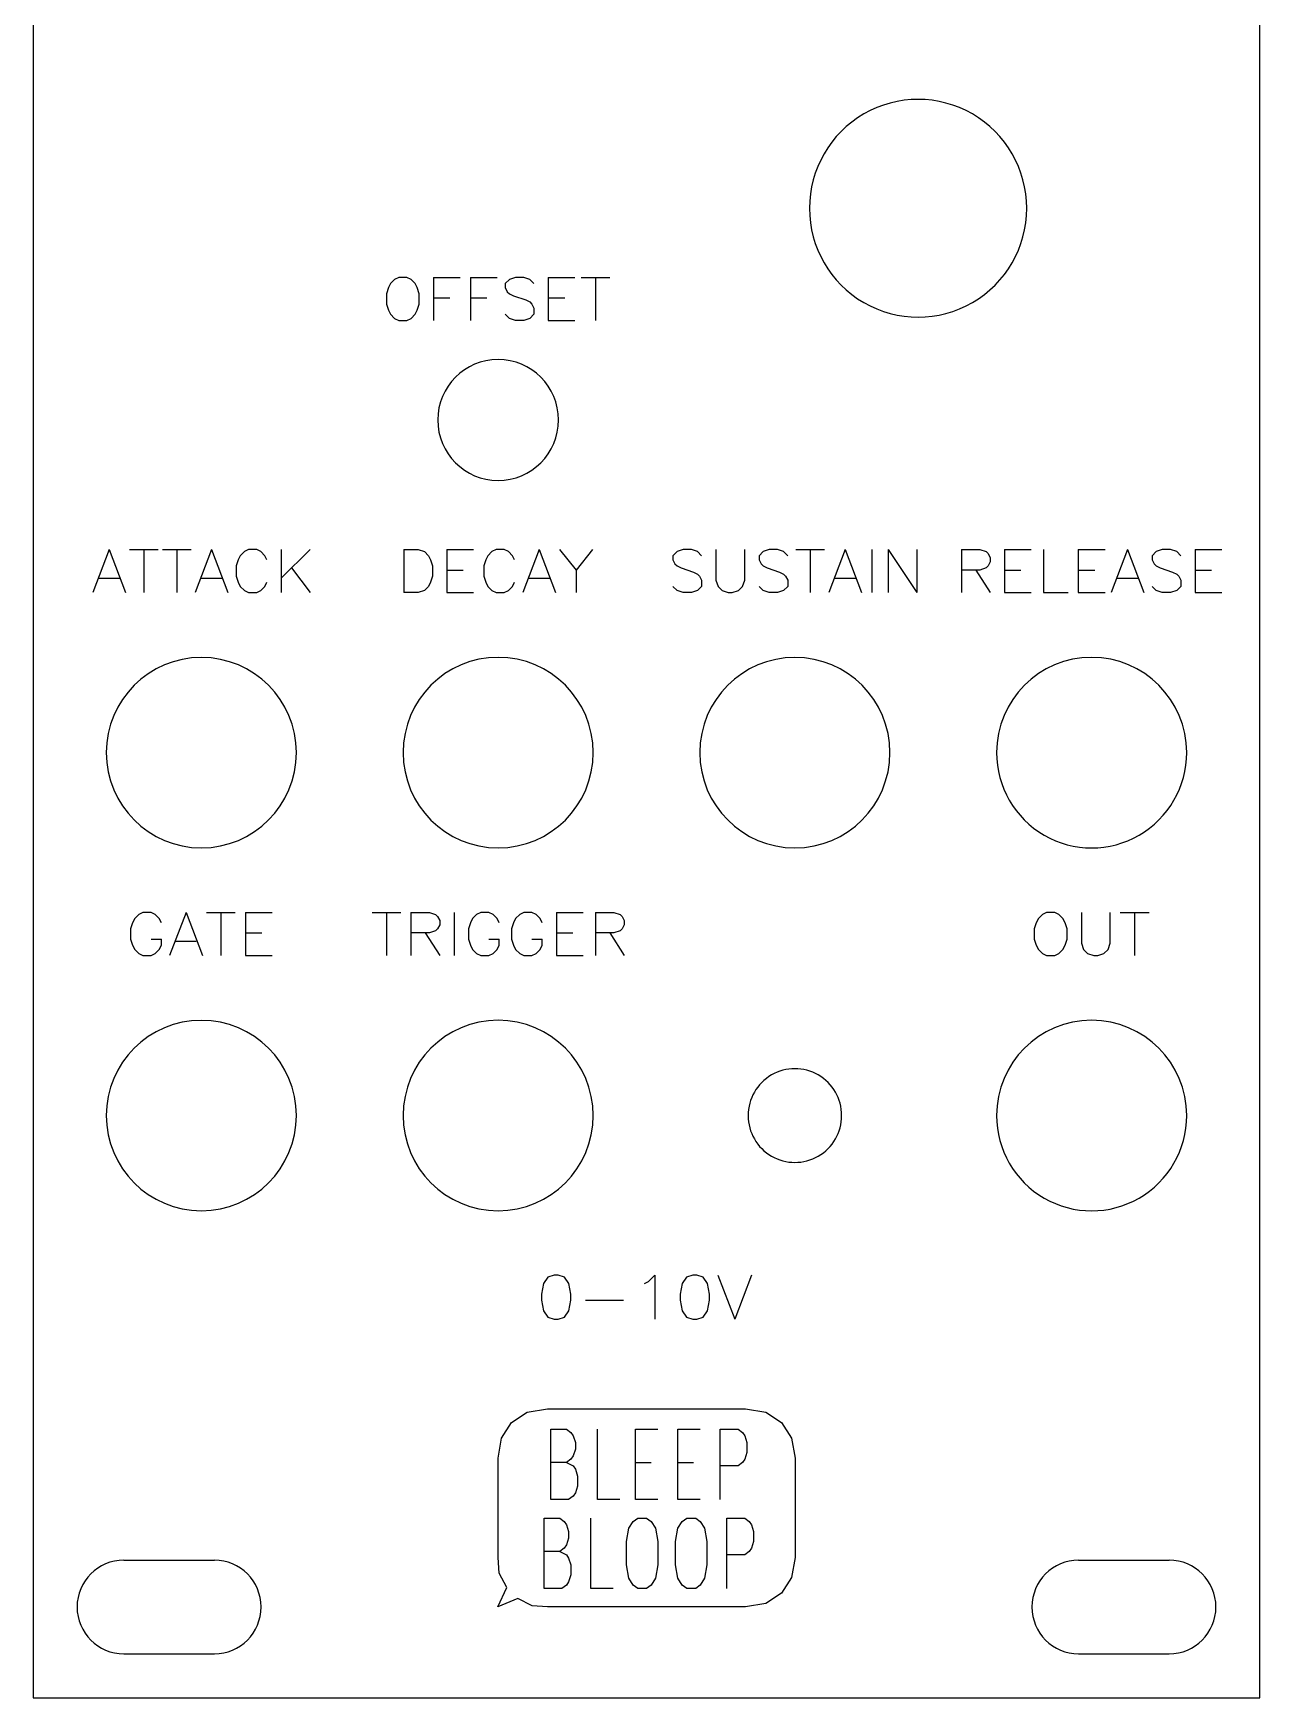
# Model space of a CAD drawing. Extents: x 0 to 41, y 0 to 128.
# Drawn here: x 0 to 40.6, y 0 to 55 of the extents above; entities that cross this region are included whole.
import ezdxf

# ---------------------------------------------------------------- set-up
doc = ezdxf.new("R2010")
doc.units = 0
for name, color, linetype in [('logo', 7, 'CONTINUOUS'), ('panel', 7, 'CONTINUOUS'), ('text', 7, 'CONTINUOUS')]:
    doc.layers.add(name, color=color, linetype=linetype)

msp = doc.modelspace()

# ---------------------------------------------------------------- linework, layer by layer
at = {"layer": 'logo', "color": 7}
for p, q in [((15.861612, 9.147373), (16.378298, 9.479889)), ((16.378298, 9.479889), (17.048441, 9.597549)), ((17.048441, 9.597549), (23.596471, 9.597554)), ((23.596471, 9.597554), (24.266629, 9.479892)), ((24.266629, 9.479892), (24.7833, 9.147373)), ((15.529101, 8.630693), (15.861612, 9.147373)), ((17.157613, 6.601743), (17.157613, 8.921913)), ((17.157613, 8.921913), (17.673201, 8.921913)), ((17.673201, 8.921913), (17.820516, 8.811428)), ((17.820516, 8.811428), (17.894174, 8.700945)), ((18.704393, 6.601743), (18.704393, 8.921913)), ((19.956557, 6.601743), (19.956557, 8.921913)), ((19.956557, 8.921913), (20.693118, 8.921913)), ((21.356022, 6.601743), (21.356022, 8.921913)), ((21.356022, 8.921913), (22.092583, 8.921913)), ((22.755487, 6.601743), (22.755487, 8.921913)), ((22.755487, 8.921913), (23.344733, 8.921913)), ((23.344733, 8.921913), (23.492048, 8.811428)), ((23.492048, 8.811428), (23.565705, 8.700945)), ((24.7833, 9.147373), (25.115826, 8.630693)), ((15.411437, 7.960543), (15.529101, 8.630693)), ((17.894174, 8.700945), (17.967831, 8.479976)), ((17.967831, 8.259008), (17.894174, 8.038038)), ((17.967831, 8.479976), (17.967831, 8.259008)), ((23.565705, 8.700945), (23.639363, 8.479976)), ((23.639363, 8.479976), (23.639363, 8.148523)), ((25.115826, 8.630693), (25.23349, 7.960546)), ((15.411437, 4.686528), (15.411437, 7.960543)), ((17.673201, 7.81707), (17.157613, 7.81707)), ((17.820516, 7.927555), (17.673201, 7.81707)), ((17.673201, 7.81707), (17.894174, 7.706586)), ((17.894174, 8.038038), (17.820516, 7.927555)), ((17.894174, 7.706586), (17.967831, 7.596101)), ((19.956557, 7.81707), (20.472145, 7.81707)), ((21.356022, 7.81707), (21.87161, 7.81707)), ((23.344733, 7.706586), (22.755487, 7.706586)), ((23.492048, 7.81707), (23.344733, 7.706586)), ((23.565705, 7.927555), (23.492048, 7.81707)), ((23.639363, 8.148523), (23.565705, 7.927555)), ((25.23349, 7.960546), (25.233475, 4.686528)), ((17.967831, 7.596101), (18.041489, 7.375133)), ((18.041489, 7.375133), (18.041489, 7.04368)), ((17.746858, 6.601743), (17.157613, 6.601743)), ((17.894174, 6.712228), (17.746858, 6.601743)), ((17.967831, 6.822711), (17.894174, 6.712228)), ((18.041489, 7.04368), (17.967831, 6.822711)), ((19.440954, 6.601743), (18.704393, 6.601743)), ((20.693118, 6.601743), (19.956557, 6.601743)), ((22.092583, 6.601743), (21.356022, 6.601743)), ((16.93664, 3.662861), (16.93664, 5.983031)), ((16.93664, 5.983031), (17.452243, 5.983031)), ((17.452243, 5.983031), (17.599558, 5.872546)), ((17.599558, 5.872546), (17.673201, 5.762063)), ((17.673201, 5.762063), (17.746858, 5.541094)), ((17.746858, 5.541094), (17.746858, 5.320126)), ((18.48342, 3.662861), (18.48342, 5.983031)), ((19.661927, 5.209641), (19.735584, 5.651578)), ((19.735584, 5.651578), (19.8829, 5.872546)), ((19.8829, 5.872546), (20.0302, 5.983031)), ((20.0302, 5.983031), (20.32483, 5.983031)), ((20.32483, 5.983031), (20.472145, 5.872546)), ((20.472145, 5.872546), (20.619461, 5.651578)), ((20.619461, 5.651578), (20.693118, 5.209641)), ((21.282364, 5.209641), (21.356022, 5.651578)), ((21.356022, 5.651578), (21.503337, 5.872546)), ((21.503337, 5.872546), (21.650637, 5.983031)), ((21.650637, 5.983031), (21.945268, 5.983031)), ((21.945268, 5.983031), (22.092583, 5.872546)), ((22.092583, 5.872546), (22.239898, 5.651578)), ((22.239898, 5.651578), (22.313541, 5.209641)), ((22.97646, 3.662861), (22.97646, 5.983031)), ((22.97646, 5.983031), (23.565705, 5.983031)), ((23.565705, 5.983031), (23.713021, 5.872546)), ((23.713021, 5.872546), (23.786678, 5.762063)), ((23.786678, 5.762063), (23.860321, 5.541094)), ((23.860321, 5.541094), (23.860321, 5.209641)), ((17.599558, 4.988673), (17.452243, 4.878188)), ((17.673201, 5.099156), (17.599558, 4.988673)), ((17.746858, 5.320126), (17.673201, 5.099156)), ((19.661927, 4.436251), (19.661927, 5.209641)), ((20.693118, 5.209641), (20.693118, 4.436251)), ((21.282364, 4.436251), (21.282364, 5.209641)), ((22.313541, 5.209641), (22.313541, 4.436251)), ((23.786678, 4.988673), (23.713021, 4.878188)), ((23.860321, 5.209641), (23.786678, 4.988673)), ((15.448003, 4.168941), (15.411437, 4.686528)), ((17.452243, 4.878188), (16.93664, 4.878188)), ((17.452243, 4.878188), (17.673201, 4.767704)), ((17.673201, 4.767704), (17.746858, 4.657219)), ((17.746858, 4.657219), (17.820516, 4.436251)), ((17.820516, 4.436251), (17.820516, 4.104798)), ((19.735584, 3.994314), (19.661927, 4.436251)), ((20.693118, 4.436251), (20.619461, 3.994314)), ((21.356022, 3.994314), (21.282364, 4.436251)), ((22.313541, 4.436251), (22.239898, 3.994314)), ((23.565705, 4.767704), (22.97646, 4.767704)), ((23.713021, 4.878188), (23.565705, 4.767704)), ((25.233475, 4.686528), (25.115826, 4.016377)), ((15.703964, 3.687148), (15.448003, 4.168941)), ((17.746858, 3.883829), (17.673201, 3.773346)), ((17.820516, 4.104798), (17.746858, 3.883829)), ((19.8829, 3.773346), (19.735584, 3.994314)), ((20.619461, 3.994314), (20.472145, 3.773346)), ((21.503337, 3.773346), (21.356022, 3.994314)), ((22.239898, 3.994314), (22.092583, 3.773346)), ((25.115826, 4.016377), (24.7833, 3.499697)), ((15.407477, 3.049532), (15.703964, 3.687148)), ((16.068911, 3.328316), (15.407477, 3.049532)), ((16.536951, 3.084368), (16.068911, 3.328316)), ((17.525901, 3.662861), (16.93664, 3.662861)), ((17.673201, 3.773346), (17.525901, 3.662861)), ((19.219981, 3.662861), (18.48342, 3.662861)), ((20.0302, 3.662861), (19.8829, 3.773346)), ((20.32483, 3.662861), (20.0302, 3.662861)), ((20.472145, 3.773346), (20.32483, 3.662861)), ((21.650637, 3.662861), (21.503337, 3.773346)), ((21.945268, 3.662861), (21.650637, 3.662861)), ((22.092583, 3.773346), (21.945268, 3.662861)), ((24.7833, 3.499697), (24.266629, 3.16718)), ((17.048441, 3.049519), (16.536951, 3.084368)), ((23.596471, 3.049519), (17.048441, 3.049519)), ((24.266629, 3.16718), (23.596471, 3.049519))]:
    msp.add_line(p, q, dxfattribs=at)
at = {"layer": 'panel', "color": 7}
for p, q in [((0.049981, 128.450048), (0.049981, 0.049849)), ((40.59009, 0.049849), (40.59009, 128.450048)), ((32.889024, 49.261644), (32.889024, 49.261644)), ((17.410164, 42.267077), (17.410164, 42.267077)), ((8.748506, 31.275614), (8.748506, 31.275614)), ((18.558336, 31.275614), (18.558336, 31.275614)), ((28.367165, 31.275614), (28.367165, 31.275614)), ((38.175998, 31.275614), (38.175998, 31.275614)), ((8.748506, 19.284927), (8.748506, 19.284927)), ((18.558336, 19.284927), (18.558336, 19.284927)), ((26.771099, 19.284927), (26.771099, 19.284927)), ((38.175998, 19.284927), (38.175998, 19.284927)), ((3.042454, 4.596358), (6.03519, 4.596358)), ((34.604881, 4.596358), (37.597354, 4.596358)), ((3.042454, 1.498641), (6.03519, 1.498641)), ((34.604881, 1.498641), (37.597354, 1.498641)), ((0.049981, 0.049849), (40.59009, 0.049849))]:
    msp.add_line(p, q, dxfattribs=at)
for points in [[(31.093448, 52.376916), (29.982342, 53.019495), (28.613403, 53.019495), (27.502297, 52.376916)], [(27.502297, 52.376916), (26.39119, 51.734337), (25.706721, 50.546802), (25.706721, 49.261644)], [(32.889024, 49.261644), (32.889024, 50.546802), (32.204554, 51.734337), (31.093448, 52.376916)], [(25.706721, 49.261644), (25.706721, 47.976486), (26.39119, 46.788951), (27.502297, 46.146372)], [(31.093448, 46.146372), (32.204554, 46.788951), (32.889024, 47.976486), (32.889024, 49.261644)], [(27.502297, 46.146372), (28.613403, 45.503793), (29.982342, 45.503793), (31.093448, 46.146372)], [(15.41508, 44.264798), (14.313508, 44.264798), (13.420396, 43.370505), (13.419996, 42.267077)], [(17.410164, 42.267077), (17.409763, 43.370505), (16.516651, 44.264798), (15.41508, 44.264798)], [(13.419996, 42.267077), (13.420396, 41.163648), (14.313508, 40.269356), (15.41508, 40.269356)], [(15.41508, 40.269356), (16.516651, 40.269356), (17.409763, 41.163648), (17.410164, 42.267077)], [(5.606249, 34.421345), (3.871539, 34.421345), (2.464997, 33.013249), (2.463992, 31.275614)], [(8.748506, 31.275614), (8.7475, 33.013249), (7.340958, 34.421345), (5.606249, 34.421345)], [(15.416077, 34.42317), (13.680656, 34.42317), (12.273819, 33.013962), (12.273819, 31.275614)], [(18.558336, 31.275614), (18.558335, 33.013962), (17.151499, 34.42317), (15.416077, 34.42317)], [(25.224908, 34.421345), (23.490199, 34.421345), (22.083657, 33.013249), (22.082651, 31.275614)], [(28.367165, 31.275614), (28.36616, 33.013249), (26.959618, 34.421345), (25.224908, 34.421345)], [(35.033739, 34.42317), (33.298318, 34.42317), (31.891481, 33.013962), (31.891481, 31.275614)], [(38.175998, 31.275614), (38.175998, 33.013962), (36.769161, 34.42317), (35.033739, 34.42317)], [(2.463992, 31.275614), (2.464997, 29.53798), (3.871539, 28.129883), (5.606249, 28.129883)], [(5.606249, 28.129883), (7.340958, 28.129883), (8.7475, 29.53798), (8.748506, 31.275614)], [(12.273819, 31.275614), (12.273819, 29.537267), (13.680656, 28.128058), (15.416077, 28.128058)], [(15.416077, 28.128058), (17.151499, 28.128058), (18.558335, 29.537267), (18.558336, 31.275614)], [(22.082651, 31.275614), (22.083657, 29.53798), (23.490199, 28.129883), (25.224908, 28.129883)], [(25.224908, 28.129883), (26.959618, 28.129883), (28.36616, 29.53798), (28.367165, 31.275614)], [(31.891481, 31.275614), (31.891481, 30.151101), (32.490392, 29.112007), (33.46261, 28.549751)], [(36.604869, 28.549751), (37.577087, 29.112007), (38.175998, 30.151101), (38.175998, 31.275614)], [(33.46261, 28.549751), (34.434828, 27.987494), (35.632651, 27.987494), (36.604869, 28.549751)], [(5.606249, 22.430658), (3.871539, 22.430658), (2.464997, 21.022561), (2.463992, 19.284927)], [(8.748506, 19.284927), (8.7475, 21.022561), (7.340958, 22.430658), (5.606249, 22.430658)], [(15.416077, 22.432483), (13.680656, 22.432483), (12.273819, 21.023275), (12.273819, 19.284927)], [(18.558336, 19.284927), (18.558335, 21.023275), (17.151499, 22.432483), (15.416077, 22.432483)], [(35.033739, 22.432483), (33.298318, 22.432483), (31.891481, 21.023275), (31.891481, 19.284927)], [(38.175998, 19.284927), (38.175998, 21.023275), (36.769161, 22.432483), (35.033739, 22.432483)], [(25.998004, 20.626225), (25.519611, 20.902892), (24.930206, 20.902892), (24.451813, 20.626225)], [(24.451813, 20.626225), (23.97342, 20.349559), (23.678718, 19.838259), (23.678718, 19.284927)], [(26.771099, 19.284927), (26.771099, 19.838259), (26.476397, 20.349559), (25.998004, 20.626225)], [(2.463992, 19.284927), (2.464997, 17.547293), (3.871539, 16.139196), (5.606249, 16.139196)], [(5.606249, 16.139196), (7.340958, 16.139196), (8.7475, 17.547293), (8.748506, 19.284927)], [(12.273819, 19.284927), (12.273819, 17.54658), (13.680656, 16.137371), (15.416077, 16.137371)], [(15.416077, 16.137371), (17.151499, 16.137371), (18.558335, 17.54658), (18.558336, 19.284927)], [(23.678718, 19.284927), (23.678718, 18.731595), (23.97342, 18.220295), (24.451813, 17.943629)], [(25.998004, 17.943629), (26.476397, 18.220295), (26.771099, 18.731595), (26.771099, 19.284927)], [(31.891481, 19.284927), (31.891481, 18.160414), (32.490392, 17.12132), (33.46261, 16.559064)], [(36.604869, 16.559064), (37.577087, 17.12132), (38.175998, 18.160414), (38.175998, 19.284927)], [(24.451813, 17.943629), (24.930206, 17.666963), (25.519611, 17.666963), (25.998004, 17.943629)], [(33.46261, 16.559064), (34.434828, 15.996807), (35.632651, 15.996807), (36.604869, 16.559064)], [(3.042564, 4.596334), (2.189239, 4.595469), (1.497939, 3.902303), (1.497939, 3.047538)], [(7.579818, 3.047538), (7.579818, 3.902303), (6.888518, 4.595469), (6.035192, 4.596334)], [(34.604797, 4.596334), (33.751471, 4.595469), (33.060171, 3.902303), (33.060171, 3.047538)], [(39.142048, 3.047538), (39.142048, 3.902303), (38.450748, 4.595469), (37.597422, 4.596334)], [(1.497939, 3.047538), (1.497939, 2.192773), (2.189239, 1.499606), (3.042564, 1.498741)], [(6.035192, 1.498741), (6.888518, 1.499606), (7.579818, 2.192773), (7.579818, 3.047538)], [(33.060171, 3.047538), (33.060171, 2.192773), (33.751471, 1.499606), (34.604797, 1.498741)], [(37.597422, 1.498741), (38.450748, 1.499606), (39.142048, 2.192773), (39.142048, 3.047538)]]:
    msp.add_open_spline(points, degree=3, dxfattribs=at)
at = {"layer": 'text', "color": 7}
for p, q in [((11.858768, 46.774639), (11.789944, 46.639142)), ((11.994265, 46.910136), (11.858768, 46.774639)), ((12.129762, 46.97896), (11.994265, 46.910136)), ((12.400756, 46.97896), (12.129762, 46.97896)), ((12.536253, 46.910136), (12.400756, 46.97896)), ((12.67175, 46.774639), (12.536253, 46.910136)), ((12.740574, 46.639142), (12.67175, 46.774639)), ((13.280414, 46.97896), (13.280414, 45.555166)), ((13.280414, 46.97896), (14.16222, 46.97896)), ((14.499884, 46.97896), (14.499884, 45.555166)), ((14.499884, 46.97896), (15.381689, 46.97896)), ((15.788177, 46.910136), (15.65268, 46.774639)), ((15.65268, 46.774639), (15.65268, 46.639142)), ((15.990347, 46.97896), (15.788177, 46.910136)), ((16.261341, 46.97896), (15.990347, 46.97896)), ((16.465661, 46.910136), (16.261341, 46.97896)), ((16.601158, 46.774639), (16.465661, 46.910136)), ((17.074326, 46.97896), (17.074326, 45.555166)), ((17.074326, 46.97896), (17.956132, 46.97896)), ((18.158299, 46.97896), (19.106778, 46.97896)), ((18.631463, 46.97896), (18.631463, 45.555166)), ((11.789944, 46.639142), (11.723271, 46.436972)), ((11.723271, 46.436972), (11.723271, 46.097154)), ((12.807247, 46.436972), (12.740574, 46.639142)), ((12.807247, 46.097154), (12.807247, 46.436972)), ((13.280414, 46.299324), (13.822402, 46.299324)), ((14.499884, 46.299324), (15.041871, 46.299324)), ((15.65268, 46.639142), (15.719353, 46.503645)), ((15.719353, 46.503645), (15.788177, 46.436972)), ((15.788177, 46.436972), (15.923674, 46.368148)), ((15.923674, 46.368148), (16.330164, 46.232651)), ((16.330164, 46.232651), (16.465661, 46.165978)), ((17.074326, 46.299324), (17.616314, 46.299324)), ((11.723271, 46.097154), (11.789944, 45.894984)), ((11.789944, 45.894984), (11.858768, 45.758412)), ((11.858768, 45.758412), (11.994265, 45.622915)), ((12.536253, 45.622915), (12.67175, 45.758412)), ((12.67175, 45.758412), (12.740574, 45.894984)), ((12.740574, 45.894984), (12.807247, 46.097154)), ((15.788177, 45.622915), (15.65268, 45.758412)), ((16.465661, 46.165978), (16.532334, 46.097154)), ((16.601158, 45.758412), (16.465661, 45.622915)), ((16.532334, 46.097154), (16.601158, 45.961657)), ((16.601158, 45.961657), (16.601158, 45.758412)), ((11.994265, 45.622915), (12.129762, 45.555166)), ((12.129762, 45.555166), (12.400756, 45.555166)), ((12.400756, 45.555166), (12.536253, 45.622915)), ((15.990347, 45.555166), (15.788177, 45.622915)), ((16.261341, 45.555166), (15.990347, 45.555166)), ((16.465661, 45.622915), (16.261341, 45.555166)), ((17.074326, 45.555166), (17.956132, 45.555166)), ((2.556436, 37.987522), (2.014449, 36.563728)), ((2.556436, 37.987522), (3.098424, 36.563728)), ((3.233918, 37.987522), (4.182396, 37.987522)), ((3.707082, 37.987522), (3.707082, 36.563728)), ((4.317898, 37.987522), (5.266377, 37.987522)), ((4.791062, 37.987522), (4.791062, 36.563728)), ((5.943858, 37.987522), (5.401871, 36.563728)), ((5.943858, 37.987522), (6.485846, 36.563728)), ((7.163335, 37.987522), (7.027838, 37.918698)), ((7.434329, 37.987522), (7.163335, 37.987522)), ((7.569826, 37.918698), (7.434329, 37.987522)), ((8.247306, 37.987522), (8.247306, 36.563728)), ((9.197936, 37.987522), (8.247306, 37.036892)), ((12.298525, 37.987557), (12.298525, 36.563763)), ((12.298525, 37.987557), (12.773839, 37.987557)), ((12.773839, 37.987557), (12.97816, 37.918733)), ((13.722321, 37.987557), (13.722321, 36.563763)), ((13.722321, 37.987557), (14.604126, 37.987557)), ((15.348282, 37.987557), (15.212785, 37.918733)), ((15.619276, 37.987557), (15.348282, 37.987557)), ((15.754773, 37.918733), (15.619276, 37.987557)), ((16.772078, 37.987557), (16.23009, 36.563763)), ((16.772078, 37.987557), (17.314066, 36.563763)), ((17.449559, 37.987557), (17.991547, 37.307921)), ((18.533535, 37.987557), (17.991547, 37.307921)), ((21.531016, 37.987552), (21.328846, 37.918728)), ((21.80201, 37.987552), (21.531016, 37.987552)), ((22.006331, 37.918728), (21.80201, 37.987552)), ((22.614988, 37.987552), (22.614988, 36.970249)), ((23.565618, 36.970249), (23.565618, 37.987552)), ((24.376452, 37.987552), (24.174282, 37.918728)), ((24.647446, 37.987552), (24.376452, 37.987552)), ((24.851767, 37.918728), (24.647446, 37.987552)), ((25.258262, 37.987552), (26.20674, 37.987552)), ((25.731426, 37.987552), (25.731426, 36.563759)), ((26.884222, 37.987552), (26.342234, 36.563759)), ((26.884222, 37.987552), (27.42621, 36.563759)), ((27.763873, 37.987552), (27.763873, 36.563759)), ((28.305867, 37.987552), (28.305867, 36.563759)), ((28.305867, 37.987552), (29.256497, 36.563759)), ((29.256497, 37.987552), (29.256497, 36.563759)), ((30.731229, 37.987521), (30.731229, 36.563728)), ((30.731229, 37.987521), (31.34204, 37.987521)), ((31.34204, 37.987521), (31.54421, 37.918697)), ((32.155025, 37.987521), (32.155025, 36.563728)), ((32.155025, 37.987521), (33.03683, 37.987521)), ((33.441168, 37.987521), (33.441168, 36.563728)), ((34.593971, 37.987521), (34.593971, 36.563728)), ((34.593971, 37.987521), (35.475776, 37.987521)), ((36.219932, 37.987521), (35.677944, 36.563728)), ((36.219932, 37.987521), (36.761919, 36.563728)), ((37.370577, 37.987521), (37.168407, 37.918697)), ((37.641571, 37.987521), (37.370577, 37.987521)), ((37.845892, 37.918697), (37.641571, 37.987521)), ((38.454534, 37.987521), (38.454534, 36.563728)), ((38.454534, 37.987521), (39.336339, 37.987521)), ((6.823518, 37.647704), (6.756844, 37.445534)), ((6.756844, 37.445534), (6.756844, 37.105716)), ((6.892341, 37.783201), (6.823518, 37.647704)), ((7.027838, 37.918698), (6.892341, 37.783201)), ((7.705323, 37.783201), (7.569826, 37.918698)), ((7.774147, 37.647704), (7.705323, 37.783201)), ((12.97816, 37.918733), (13.111506, 37.783236)), ((13.111506, 37.783236), (13.18033, 37.647739)), ((13.18033, 37.647739), (13.249154, 37.445569)), ((13.249154, 37.445569), (13.249154, 37.105751)), ((15.008464, 37.647739), (14.941791, 37.445569)), ((14.941791, 37.445569), (14.941791, 37.105751)), ((15.077288, 37.783236), (15.008464, 37.647739)), ((15.212785, 37.918733), (15.077288, 37.783236)), ((15.890269, 37.783236), (15.754773, 37.918733)), ((15.959093, 37.647739), (15.890269, 37.783236)), ((21.328846, 37.918728), (21.193349, 37.783231)), ((21.193349, 37.783231), (21.193349, 37.647734)), ((21.193349, 37.647734), (21.260022, 37.512237)), ((21.260022, 37.512237), (21.328846, 37.445564)), ((21.328846, 37.445564), (21.464343, 37.37674)), ((22.141828, 37.783231), (22.006331, 37.918728)), ((24.174282, 37.918728), (24.038785, 37.783231)), ((24.038785, 37.783231), (24.038785, 37.647734)), ((24.038785, 37.647734), (24.105458, 37.512237)), ((24.105458, 37.512237), (24.174282, 37.445564)), ((24.174282, 37.445564), (24.309779, 37.37674)), ((24.987264, 37.783231), (24.851767, 37.918728)), ((31.54421, 37.918697), (31.613034, 37.849874)), ((31.613034, 37.445534), (31.54421, 37.37671)), ((31.613034, 37.849874), (31.681858, 37.716527)), ((31.681858, 37.57888), (31.613034, 37.445534)), ((31.681858, 37.716527), (31.681858, 37.57888)), ((37.168407, 37.918697), (37.03291, 37.783201)), ((37.03291, 37.783201), (37.03291, 37.647704)), ((37.03291, 37.647704), (37.099583, 37.512207)), ((37.099583, 37.512207), (37.168407, 37.445534)), ((37.168407, 37.445534), (37.303904, 37.37671)), ((37.981389, 37.783201), (37.845892, 37.918697)), ((2.216619, 37.036892), (2.896254, 37.036892)), ((5.604041, 37.036892), (6.283676, 37.036892)), ((6.756844, 37.105716), (6.823518, 36.903546)), ((6.823518, 36.903546), (6.892341, 36.766974)), ((7.705323, 36.766974), (7.774147, 36.903546)), ((8.587124, 37.37671), (9.197936, 36.563728)), ((13.18033, 36.903581), (13.111506, 36.767009)), ((13.249154, 37.105751), (13.18033, 36.903581)), ((13.722321, 37.307921), (14.264309, 37.307921)), ((14.941791, 37.105751), (15.008464, 36.903581)), ((15.008464, 36.903581), (15.077288, 36.767009)), ((15.890269, 36.767009), (15.959093, 36.903581)), ((16.43226, 37.036927), (17.111896, 37.036927)), ((17.991547, 37.307921), (17.991547, 36.563763)), ((21.464343, 37.37674), (21.870834, 37.241243)), ((21.870834, 37.241243), (22.006331, 37.17457)), ((22.006331, 37.17457), (22.073004, 37.105746)), ((22.073004, 37.105746), (22.141828, 36.970249)), ((22.141828, 36.970249), (22.141828, 36.767004)), ((22.614988, 36.970249), (22.683812, 36.767004)), ((23.496794, 36.767004), (23.565618, 36.970249)), ((24.309779, 37.37674), (24.71627, 37.241243)), ((24.71627, 37.241243), (24.851767, 37.17457)), ((24.851767, 37.17457), (24.91844, 37.105746)), ((24.91844, 37.105746), (24.987264, 36.970249)), ((24.987264, 36.970249), (24.987264, 36.767004)), ((26.544404, 37.036923), (27.22404, 37.036923)), ((31.34204, 37.307886), (30.731229, 37.307886)), ((31.206543, 37.307886), (31.681858, 36.563728)), ((31.54421, 37.37671), (31.34204, 37.307886)), ((32.155025, 37.307886), (32.697013, 37.307886)), ((34.593971, 37.307886), (35.135959, 37.307886)), ((35.880114, 37.036892), (36.559749, 37.036892)), ((37.303904, 37.37671), (37.710395, 37.241213)), ((37.710395, 37.241213), (37.845892, 37.17454)), ((37.845892, 37.17454), (37.912565, 37.105716)), ((37.912565, 37.105716), (37.981389, 36.970219)), ((37.981389, 36.970219), (37.981389, 36.766973)), ((38.454534, 37.307886), (38.996521, 37.307886)), ((6.892341, 36.766974), (7.027838, 36.631477)), ((7.027838, 36.631477), (7.163335, 36.563728)), ((7.163335, 36.563728), (7.434329, 36.563728)), ((7.434329, 36.563728), (7.569826, 36.631477)), ((7.569826, 36.631477), (7.705323, 36.766974)), ((12.773839, 36.563763), (12.298525, 36.563763)), ((12.97816, 36.631512), (12.773839, 36.563763)), ((13.111506, 36.767009), (12.97816, 36.631512)), ((13.722321, 36.563763), (14.604126, 36.563763)), ((15.077288, 36.767009), (15.212785, 36.631512)), ((15.212785, 36.631512), (15.348282, 36.563763)), ((15.348282, 36.563763), (15.619276, 36.563763)), ((15.619276, 36.563763), (15.754773, 36.631512)), ((15.754773, 36.631512), (15.890269, 36.767009)), ((21.328846, 36.631507), (21.193349, 36.767004)), ((21.531016, 36.563759), (21.328846, 36.631507)), ((21.80201, 36.563759), (21.531016, 36.563759)), ((22.006331, 36.631507), (21.80201, 36.563759)), ((22.141828, 36.767004), (22.006331, 36.631507)), ((22.683812, 36.767004), (22.819309, 36.631507)), ((22.819309, 36.631507), (23.02363, 36.563759)), ((23.02363, 36.563759), (23.156976, 36.563759)), ((23.156976, 36.563759), (23.361297, 36.631507)), ((23.361297, 36.631507), (23.496794, 36.767004)), ((24.174282, 36.631507), (24.038785, 36.767004)), ((24.376452, 36.563759), (24.174282, 36.631507)), ((24.647446, 36.563759), (24.376452, 36.563759)), ((24.851767, 36.631507), (24.647446, 36.563759)), ((24.987264, 36.767004), (24.851767, 36.631507)), ((32.155025, 36.563728), (33.03683, 36.563728)), ((33.441168, 36.563728), (34.25415, 36.563728)), ((34.593971, 36.563728), (35.475776, 36.563728)), ((37.168407, 36.631476), (37.03291, 36.766973)), ((37.370577, 36.563728), (37.168407, 36.631476)), ((37.641571, 36.563728), (37.370577, 36.563728)), ((37.845892, 36.631476), (37.641571, 36.563728)), ((37.981389, 36.766973), (37.845892, 36.631476)), ((38.454534, 36.563728), (39.336339, 36.563728)), ((3.539318, 25.928018), (3.403821, 25.792521)), ((3.674815, 25.996841), (3.539318, 25.928018)), ((3.945809, 25.996841), (3.674815, 25.996841)), ((4.081306, 25.928018), (3.945809, 25.996841)), ((4.216803, 25.792521), (4.081306, 25.928018)), ((5.098611, 25.996841), (4.556624, 24.573048)), ((5.098611, 25.996841), (5.640599, 24.573048)), ((5.776093, 25.996841), (6.724571, 25.996841)), ((6.249257, 25.996841), (6.249257, 24.573048)), ((7.062235, 25.996841), (7.062235, 24.573048)), ((7.062235, 25.996841), (7.944041, 25.996841)), ((11.247927, 25.996841), (12.196406, 25.996841)), ((11.721091, 25.996841), (11.721091, 24.573047)), ((12.53407, 25.996841), (12.53407, 24.573047)), ((12.53407, 25.996841), (13.144882, 25.996841)), ((13.144882, 25.996841), (13.347052, 25.928017)), ((13.347052, 25.928017), (13.415876, 25.859193)), ((13.415876, 25.859193), (13.484699, 25.725847)), ((13.957866, 25.996841), (13.957866, 24.573047)), ((14.704173, 25.928017), (14.568676, 25.79252)), ((14.83967, 25.996841), (14.704173, 25.928017)), ((15.110664, 25.996841), (14.83967, 25.996841)), ((15.246161, 25.928017), (15.110664, 25.996841)), ((15.381658, 25.79252), (15.246161, 25.928017)), ((16.12797, 25.928017), (15.992473, 25.79252)), ((16.263467, 25.996841), (16.12797, 25.928017)), ((16.53446, 25.996841), (16.263467, 25.996841)), ((16.669957, 25.928017), (16.53446, 25.996841)), ((16.805454, 25.79252), (16.669957, 25.928017)), ((17.347437, 25.996841), (17.347437, 24.573047)), ((17.347437, 25.996841), (18.229243, 25.996841)), ((18.633588, 25.996841), (18.633588, 24.573047)), ((18.633588, 25.996841), (19.2444, 25.996841)), ((19.2444, 25.996841), (19.44657, 25.928017)), ((19.44657, 25.928017), (19.515394, 25.859193)), ((19.515394, 25.859193), (19.584217, 25.725847)), ((33.407812, 25.927974), (33.272315, 25.792477)), ((33.543309, 25.996798), (33.407812, 25.927974)), ((33.814303, 25.996798), (33.543309, 25.996798)), ((33.9498, 25.927974), (33.814303, 25.996798)), ((34.085297, 25.792477), (33.9498, 25.927974)), ((34.693961, 25.996798), (34.693961, 24.979496)), ((35.644591, 24.979496), (35.644591, 25.996798)), ((35.982254, 25.996798), (36.930732, 25.996798)), ((36.455418, 25.996798), (36.455418, 24.573005)), ((3.334997, 25.657024), (3.268324, 25.454854)), ((3.268324, 25.454854), (3.268324, 25.115036)), ((3.403821, 25.792521), (3.334997, 25.657024)), ((4.285627, 25.657024), (4.216803, 25.792521)), ((7.062235, 25.317206), (7.604223, 25.317206)), ((13.144882, 25.317205), (12.53407, 25.317205)), ((13.009385, 25.317205), (13.484699, 24.573047)), ((13.347052, 25.386029), (13.144882, 25.317205)), ((13.415876, 25.454853), (13.347052, 25.386029)), ((13.484699, 25.588199), (13.415876, 25.454853)), ((13.484699, 25.725847), (13.484699, 25.588199)), ((14.499853, 25.657023), (14.433179, 25.454853)), ((14.433179, 25.454853), (14.433179, 25.115035)), ((14.568676, 25.79252), (14.499853, 25.657023)), ((15.450482, 25.657023), (15.381658, 25.79252)), ((15.923649, 25.657023), (15.856976, 25.454853)), ((15.856976, 25.454853), (15.856976, 25.115035)), ((15.992473, 25.79252), (15.923649, 25.657023)), ((16.874278, 25.657023), (16.805454, 25.79252)), ((17.347437, 25.317205), (17.889425, 25.317205)), ((19.2444, 25.317205), (18.633588, 25.317205)), ((19.108903, 25.317205), (19.584217, 24.573047)), ((19.44657, 25.386029), (19.2444, 25.317205)), ((19.515394, 25.454853), (19.44657, 25.386029)), ((19.584217, 25.588199), (19.515394, 25.454853)), ((19.584217, 25.725847), (19.584217, 25.588199)), ((33.203491, 25.65698), (33.136818, 25.45481)), ((33.136818, 25.45481), (33.136818, 25.114993)), ((33.272315, 25.792477), (33.203491, 25.65698)), ((34.154121, 25.65698), (34.085297, 25.792477)), ((34.220794, 25.45481), (34.154121, 25.65698)), ((34.220794, 25.114993), (34.220794, 25.45481)), ((3.268324, 25.115036), (3.334997, 24.912866)), ((3.334997, 24.912866), (3.403821, 24.776293)), ((3.403821, 24.776293), (3.539318, 24.640796)), ((3.945809, 25.115036), (4.285627, 25.115036)), ((4.081306, 24.640796), (4.216803, 24.776293)), ((4.216803, 24.776293), (4.285627, 24.912866)), ((4.285627, 24.912866), (4.285627, 25.115036)), ((4.758794, 25.046212), (5.438429, 25.046212)), ((14.433179, 25.115035), (14.499853, 24.912865)), ((14.499853, 24.912865), (14.568676, 24.776293)), ((14.568676, 24.776293), (14.704173, 24.640796)), ((15.110664, 25.115035), (15.450482, 25.115035)), ((15.246161, 24.640796), (15.381658, 24.776293)), ((15.381658, 24.776293), (15.450482, 24.912865)), ((15.450482, 24.912865), (15.450482, 25.115035)), ((15.856976, 25.115035), (15.923649, 24.912865)), ((15.923649, 24.912865), (15.992473, 24.776293)), ((15.992473, 24.776293), (16.12797, 24.640796)), ((16.53446, 25.115035), (16.874278, 25.115035)), ((16.669957, 24.640796), (16.805454, 24.776293)), ((16.805454, 24.776293), (16.874278, 24.912865)), ((16.874278, 24.912865), (16.874278, 25.115035)), ((33.136818, 25.114993), (33.203491, 24.912823)), ((33.203491, 24.912823), (33.272315, 24.77625)), ((33.272315, 24.77625), (33.407812, 24.640753)), ((33.9498, 24.640753), (34.085297, 24.77625)), ((34.085297, 24.77625), (34.154121, 24.912823)), ((34.154121, 24.912823), (34.220794, 25.114993)), ((34.693961, 24.979496), (34.762785, 24.77625)), ((34.762785, 24.77625), (34.898282, 24.640753)), ((35.44027, 24.640753), (35.575767, 24.77625)), ((35.575767, 24.77625), (35.644591, 24.979496)), ((3.539318, 24.640796), (3.674815, 24.573048)), ((3.674815, 24.573048), (3.945809, 24.573048)), ((3.945809, 24.573048), (4.081306, 24.640796)), ((7.062235, 24.573048), (7.944041, 24.573048)), ((14.704173, 24.640796), (14.83967, 24.573047)), ((14.83967, 24.573047), (15.110664, 24.573047)), ((15.110664, 24.573047), (15.246161, 24.640796)), ((16.12797, 24.640796), (16.263467, 24.573047)), ((16.263467, 24.573047), (16.53446, 24.573047)), ((16.53446, 24.573047), (16.669957, 24.640796)), ((17.347437, 24.573047), (18.229243, 24.573047)), ((33.407812, 24.640753), (33.543309, 24.573005)), ((33.543309, 24.573005), (33.814303, 24.573005)), ((33.814303, 24.573005), (33.9498, 24.640753)), ((34.898282, 24.640753), (35.102603, 24.573005)), ((35.102603, 24.573005), (35.235949, 24.573005)), ((35.235949, 24.573005), (35.44027, 24.640753)), ((17.05534, 13.944473), (16.914164, 13.73712)), ((17.262693, 14.015061), (17.05534, 13.944473)), ((17.401664, 14.015061), (17.262693, 14.015061)), ((17.611223, 13.944473), (17.401664, 14.015061)), ((17.747988, 13.73712), (17.611223, 13.944473)), ((20.251664, 13.73712), (20.388429, 13.805502)), ((20.388429, 13.805502), (20.597988, 14.015061)), ((20.597988, 14.015061), (20.597988, 12.554767)), ((21.641374, 13.944473), (21.500198, 13.73712)), ((21.848727, 14.015061), (21.641374, 13.944473)), ((21.987698, 14.015061), (21.848727, 14.015061)), ((22.197257, 13.944473), (21.987698, 14.015061)), ((22.334022, 13.73712), (22.197257, 13.944473)), ((22.682547, 14.015061), (23.23843, 12.554767)), ((23.794313, 14.015061), (23.23843, 12.554767)), ((16.914164, 13.73712), (16.845781, 13.38859)), ((16.845781, 13.38859), (16.845781, 13.181237)), ((17.818576, 13.38859), (17.747988, 13.73712)), ((17.818576, 13.181237), (17.818576, 13.38859)), ((21.500198, 13.73712), (21.431816, 13.38859)), ((21.431816, 13.38859), (21.431816, 13.181237)), ((22.40461, 13.38859), (22.334022, 13.73712)), ((22.40461, 13.181237), (22.40461, 13.38859)), ((16.845781, 13.181237), (16.914164, 12.832708)), ((16.914164, 12.832708), (17.05534, 12.624252)), ((17.611223, 12.624252), (17.747988, 12.832708)), ((17.747988, 12.832708), (17.818576, 13.181237)), ((18.303866, 13.181237), (19.556808, 13.181237)), ((21.431816, 13.181237), (21.500198, 12.832708)), ((21.500198, 12.832708), (21.641374, 12.624252)), ((22.197257, 12.624252), (22.334022, 12.832708)), ((22.334022, 12.832708), (22.40461, 13.181237)), ((17.05534, 12.624252), (17.262693, 12.554767)), ((17.262693, 12.554767), (17.401664, 12.554767)), ((17.401664, 12.554767), (17.611223, 12.624252)), ((21.641374, 12.624252), (21.848727, 12.554767)), ((21.848727, 12.554767), (21.987698, 12.554767)), ((21.987698, 12.554767), (22.197257, 12.624252))]:
    msp.add_line(p, q, dxfattribs=at)

doc.saveas('drawing.dxf')
